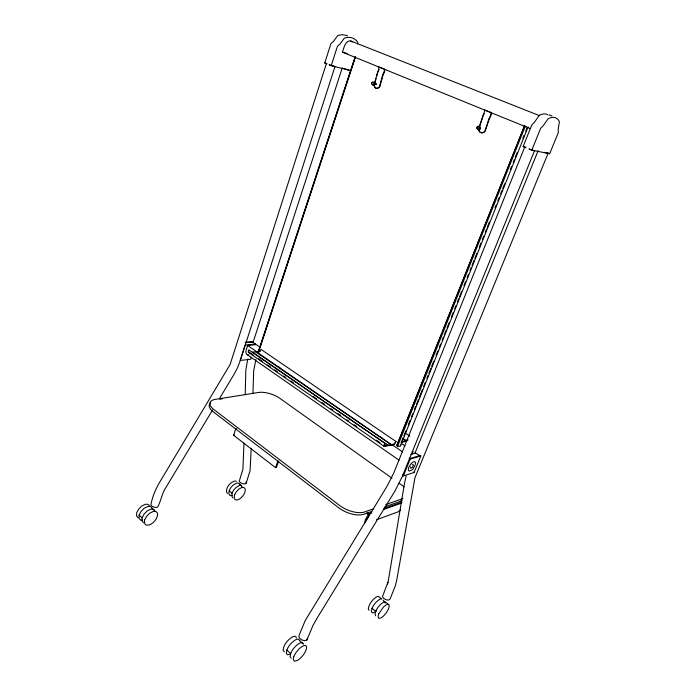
<?xml version="1.0" encoding="UTF-8"?>
<svg xmlns="http://www.w3.org/2000/svg" width="696" height="696" viewBox="0 0 696 696"><rect width="100%" height="100%" fill="white"/><g stroke="black" fill="none" stroke-linecap="round" stroke-linejoin="round"><path stroke-width="1.04" d="M151.702 507.732A8.239 4.559 -47.1 0 0 147.535 506.636L144.089 508.324L141.079 511.456L139.104 515.092L139.052 518.207L140.54 520.112L142.489 520.077M154.999 511.203A8.265 4.541 -47.2 0 0 150.51 509.315L147.073 511.012L144.055 514.161L142.071 517.807L142.019 520.921L143.489 522.818M243.965 443.204L242.913 469.295L239.259 481.136L240.216 482.554L242.382 483.659L244.748 483.929L246.184 483.233L250.064 470.705L251.213 448.276M245.201 394.815L245.827 370.081L247.776 359.032M252.952 393.466L253.675 370.89L255.876 359.536M357.648 44.031L357.77 42.23A27.083 16.617 -70.1 0 0 344.259 38.193L340.005 44.074L337.456 46.24L331.218 65.685L350.714 70.635M249.142 350.105L388.02 445.344L252.326 352.072L259.077 351.715A1.07 0.626 -55.3 0 0 259.973 351.019M239.894 485.086A7.325 3.802 -50.9 0 0 236.405 483.207C232.255 484.851 228.749 489.053 228.853 493.647L229.915 495.448L232.264 495.491M241.651 485.651A7.343 3.784 -51 0 0 239.328 485.573C235.17 487.235 231.664 491.437 231.751 496.039L232.812 497.84M402.332 441.873L407.952 439.768M299.541 640.816A9.37 3.628 -50.9 0 0 295.661 639.763C291.015 642.686 286.7 647.454 286.274 653.135L287.378 654.771L290.084 654.153M303.378 644.252A9.396 3.602 -51 0 0 299.515 643.226C294.869 646.175 290.563 650.951 290.101 656.641L291.198 658.268M384.975 443.639L384.488 444.97A1.201 0.531 -55.8 0 0 384.723 445.823L393.875 444.126A1.183 0.522 -56 0 0 394.78 443.291L395.989 441.516L394.815 443.456A1.853 0.809 -56 0 1 393.405 444.761L384.462 446.406A1.879 0.835 -55.8 0 1 384.088 445.075L384.653 443.717M371.594 83.616L372.169 82.258A1.47 1.131 -67.3 0 1 373.9 82.563A1.47 1.131 -67.3 0 1 373.021 84.642A1.47 1.131 -67.3 0 1 371.594 83.616L371.803 82.789M410.623 466.755L410.762 468.373L412.537 467.19L413.494 464.85L412.319 464.571M476.821 128.012L477.473 126.568A1.592 1.322 -62.3 0 1 479.492 126.95A1.592 1.322 -62.3 0 1 478.491 129.178A1.592 1.322 -62.3 0 1 476.821 128.012L477.065 127.124M415.242 464.528L415.599 462.805L414.746 461.561L412.815 462.144L410.544 464.345L408.804 467.312L408.274 469.904L409.152 471.122L412.006 469.965L413.702 468.321M369.028 610.322L368.323 608.704C369.045 603.797 372.464 599.473 376.579 596.855A8.204 2.975 -53.2 0 1 378.659 596.524L381.695 598.978A8.221 2.958 -53.2 0 0 379.625 599.326C375.509 601.97 372.09 606.286 371.351 611.21L372.047 612.819L374.144 612.419A8.221 2.949 -53.2 0 0 376.205 611.044M388.438 604.433L385.366 601.944A8.248 2.932 -53.3 0 0 383.296 602.301C379.19 604.972 375.77 609.296 375.014 614.22L375.692 615.83M406.186 476.029L404.62 482.615L388.542 579.403L387.428 584.109L387.924 582.265L382.443 596.698L383.844 598.551L386.384 599.874L388.855 600.022L390.099 598.952L395.398 585.649L396.703 580.273L414.947 477.769L548.117 153.285L544.194 152.294M375.04 82.546L376.075 78.57M376.588 76.577L377.615 72.602M374.457 83.389L377.902 71.357A5.925 3.48 -69.5 0 0 378.972 67.442L378.902 66.938L384.601 69.226L384.453 69.678A5.951 3.463 -69.3 0 1 382.844 74.472L379.468 86.565A3.802 2.941 -67.1 0 1 376.127 88.183A3.802 2.941 -67.1 0 1 374.152 85.321M479.666 126.585L483.076 115.771A7.047 3.471 -66.8 0 0 484.155 113.726M479.065 127.411L483.363 114.657A6.403 3.158 -66.8 0 0 484.72 110.516L484.694 109.985L491.298 112.639L491.106 113.117A6.429 3.132 -66.7 0 1 489.175 118.216L484.903 131.022A4.115 3.428 -62 0 1 481.014 132.649A4.115 3.428 -62 0 1 478.709 129.482M212.645 409.909L166.144 487.096C161.872 493.125 161.089 500.859 157.679 507.132L155.26 507.428L152.572 506.627L150.867 505.113C152.154 497.405 155.269 489.958 159.123 483.163L230.089 364.53L326.433 63.467L326.859 63.858L324.762 62.971L330.922 43.604L333.471 41.447L337.717 35.6A26.953 16.687 -70.3 0 1 345.286 35.226L347.548 35.705M259.904 347.052L256.319 344.607L247.663 345.494L246.245 349.879A6.247 3.689 -55.1 0 0 248.803 354.916M530.387 128.664L342.449 52.174L344.224 46.684A7.282 4.446 -70.8 0 1 352.246 41.995M252.979 342.658L342.319 67.686M251.352 357.205L250.69 359.232L240.163 360.485L245.131 345.068L255.658 343.998M258.642 351.219L355.256 56.898M258.886 350.079A2.749 1 18 0 0 258.581 350.88L355.143 56.837M278.722 460.935L276.451 467.381L275.52 467.616L233.604 435.27L235.683 428.954L236.631 428.762M275.52 467.616L277.791 461.17M547.978 114.953A31.12 13.781 -65.5 0 0 539.296 115.327L534.519 122.148L531.875 124.767L523.148 146.534L525.958 147.717L524.758 146.969L393.91 472.662L387.228 485.956L305.187 620.641L298.915 635.726L299.263 637.858L301.455 639.824L304.474 640.685L306.875 640.042L307.536 638.197M306.875 640.042L313 625.417L316.784 618.674L394.98 490.976L402.21 476.682L534.528 150.71L528.96 148.979L531.788 150.171L549.649 153.703L558.357 132.579L558.192 129.352L559.401 121.765A31.303 13.624 -65.3 0 0 548.083 118.799L543.289 125.671L540.644 128.308L531.788 150.171M400.287 444.988A3.071 1.244 22.2 0 1 399.991 446.275A3.071 1.244 22.2 0 1 397.172 445.832L396.772 445.562L524.532 125.837L517.702 142.976M441.751 333.541L396.772 445.562M442.552 331.522L516.893 144.994M397.468 446.623L525.097 126.672M401.07 442.943L403.08 437.897M403.889 435.879L405.907 430.841M408.326 424.786L409.935 420.749M411.553 416.713L412.763 413.694M414.372 409.657L415.582 406.629M416.391 404.611L418.409 399.565M419.218 397.546L422.437 389.482M423.647 386.454L425.265 382.417M426.874 378.38L428.084 375.361M428.893 373.343L430.911 368.297M431.711 366.279L433.73 361.233M436.148 355.186L437.767 351.149M439.376 347.113L440.585 344.085M442.204 340.048L443.413 337.029M444.213 335.011L446.232 329.965M447.041 327.947L449.059 322.9M451.478 316.854L453.087 312.817M454.705 308.78L455.915 305.753M457.524 301.716L458.734 298.697M459.543 296.679L461.561 291.633M463.98 285.577L465.589 281.541M467.199 277.513L468.417 274.485M470.026 270.448L471.236 267.421M472.045 265.402L474.054 260.365M474.863 258.346L476.882 253.3M479.3 247.245L480.91 243.209M482.528 239.18L483.737 236.153M485.347 232.116L486.556 229.088M487.365 227.07L489.384 222.033M495.03 207.904L496.239 204.876M497.849 200.848L499.058 197.821M500.676 193.784L501.886 190.756M502.695 188.738L504.704 183.701M510.351 169.572L511.56 166.544M513.178 162.516L514.388 159.488M515.188 157.47L517.206 152.424M522.853 138.304L524.062 135.276M525.68 131.239L526.889 128.212M400.583 445.649L528.081 126.924M411.971 454.236L413.12 451.417M403.349 475.916L410.17 459.134L420.828 455.984L414.042 472.532L403.349 475.916L402.645 475.42A4.115 1.775 22.8 0 0 402.384 474.881M365.374 522.009L369.48 514.483M414.825 453.496L538.165 150.641M248.95 349.879L248.368 351.245A1.688 1 -55 0 0 248.959 352.611M413.772 467.599L415.06 465.389M219.37 398.747L233.934 374.57L237.501 367.801L240.155 360.928L335.011 66.477L329.104 64.798L331.218 65.685M400.687 509.576L398.364 511.751L376.553 519.747M376.031 84.52L376.632 84.12L376.101 84.364L376.536 84.399L374.204 82.92A1.079 0.835 -67.3 0 1 374.526 83.216M402.305 442.386L407.847 440.281M383.592 509.472L401.723 503.025M371.777 512.865L368.75 513.935L365.426 519.538L364.834 522.713M383.87 508.576L402.018 502.147L400.391 500.963M371.847 511.412L363.808 514.248A18.531 8.857 22.1 0 1 338.839 507.871L213.263 411.806A16.765 7.212 17.2 0 1 210.792 402.914M384.923 506.801L402.027 500.781M373.769 508.759L364.721 511.925A18.548 8.822 22 0 1 339.735 505.531L213.959 409.613A16.782 7.178 17.2 0 1 215.273 399.4L258.529 392.457A15.886 6.499 18.4 0 1 279.801 398.295L392.005 478.195M385.836 504.548L402.932 498.571M409.187 458.116A4.15 1.714 22.7 0 1 409.457 458.638L420.123 455.506L420.828 455.984M410.849 454.366L415.669 452.974M233.604 435.27L234.552 435.07M220.058 399.208L222.172 398.869M256.641 352.498L258.642 352.28M258.903 351.106L355.439 57.124M245.192 342.223L253.17 341.866A3.567 1.27 17.9 0 0 254.066 343.015L255.519 344.007M245.74 342.597L253.17 341.866M523.148 146.534L524.984 146.899M324.762 62.971L326.772 63.493M342.449 52.174L347.208 53.505M349.244 70.322L343.746 68.391M526.098 126.454L524.192 125.759M549.214 114.866L551.937 115.936M350.784 40.986L539.635 115.701M547.804 152.929L549.649 153.703M405.368 433.164L409.866 436.183M403.236 438.706L405.933 440.533L402.827 438.863M415.547 453.009L417.426 454.288A4.063 1.636 22.9 0 0 420.123 455.506M401.47 443.483L405.055 445.927M395.989 441.516L261.07 349.435L260.034 351.193A1.67 0.974 -55.3 0 1 259.625 351.724M247.663 345.494L257.503 352.254M278.087 366.392L279.879 367.618M380.103 436.47L381.895 437.697M391.744 444.466L402.479 451.843M409.457 458.638L410.17 459.134M249.76 352.576L253.327 355.038M258.677 358.745L262.253 361.215M267.603 364.913L270.274 366.766M274.737 369.854L277.417 371.699M283.663 376.023L285.447 377.258M290.798 380.956L293.468 382.809M313.096 396.381L316.663 398.851M322.022 402.549L324.693 404.402M330.939 408.726L332.723 409.953M338.073 413.659L340.753 415.512M347 419.827L348.783 421.063M354.134 424.76L356.813 426.613M376.44 440.185L380.007 442.656M248.489 352.428L384.061 446.284M247.28 354.69L399.034 460.134M413.346 472.045L414.042 472.532M399.069 483.224L401.723 485.112A17.583 7.847 22.9 0 1 404.063 486.983M367.088 512.682L368.75 513.935L368.428 514.762L366.757 513.509M239.833 484.181L242.312 487.043M383.07 600.091L385.514 603.032M229.097 490.776L232.003 493.168M371.986 608.278L375.657 611.297M151.554 507.645L154.503 510.76M299.776 640.503L302.734 643.678M139.104 515.092L142.071 517.807M286.735 649.968L290.58 653.483M138.086 517.859L136.599 515.953L136.642 512.848L138.617 509.211L141.619 506.088L145.055 504.417A8.221 4.567 -47.1 0 1 149.57 506.331M284.22 651.865L283.098 650.221C283.507 644.557 287.822 639.789 292.468 636.901A9.344 3.654 -50.8 0 1 296.365 637.971M227.514 493.464L226.444 491.663C226.33 487.07 229.837 482.876 233.986 481.249A7.308 3.811 -50.8 0 1 236.327 481.336M246.036 481.91L246.184 483.233M491.463 113.056A7.073 3.445 -66.7 0 1 489.445 118.39L485.182 131.161A4.106 3.419 -62 0 1 479.527 131.474M478.361 127.133A1.592 1.322 -62.2 0 1 480.266 127.298A1.592 1.322 -62.2 0 1 479.822 129.465A1.592 1.322 -62.2 0 1 477.917 129.291M374.474 85.469A3.802 2.941 -67.1 0 0 376.44 88.331A3.802 2.941 -67.1 0 0 379.79 86.722L383.157 74.655A6.542 3.811 -69.3 0 0 384.827 69.644M479.953 127.568A1.166 0.966 -62.2 0 1 479.988 128.673M479.622 129.151A1.166 0.966 -62.2 0 1 478.23 129.03M374.352 82.563A1.47 1.131 -67.3 0 1 374.909 84.112A1.47 1.131 -67.3 0 1 373.604 85.338A1.47 1.131 -67.3 0 1 372.595 84.216M378.998 69.478A6.516 3.828 -69.5 0 1 378.659 70.505M378.224 71.497A6.516 3.828 -69.5 0 1 377.693 72.41M374.657 83.703A1.079 0.835 -67.3 0 1 373.039 84.616M248.872 351.959A1.079 0.635 -55 0 1 248.785 351.193M479.144 130.604A4.106 3.419 -62 0 1 478.996 129.621M256.467 351.819L391.448 444.779L256.032 352.054L256.467 351.819M144.559 520.077L144.498 523.192L145.969 525.088L148.892 525.028A8.282 4.524 -47.3 0 0 157.235 516.571A8.282 4.524 -47.3 0 0 153.007 511.56L149.562 513.265L146.551 516.423L144.559 520.077M234.439 495.178L234.187 498.049L235.231 499.841L237.58 499.876A7.36 3.776 -51 0 0 244.827 492.307A7.36 3.776 -51 0 0 241.764 487.557L238.902 489.036L236.275 491.863L234.439 495.178M293.799 656.424L293.303 659.582L294.391 661.2L297.088 660.556A9.422 3.576 -51 0 0 305.918 650.351A9.422 3.576 -51 0 0 302.743 646.123L299.341 648.533L296.139 652.326L293.799 656.424M378.728 613.82L378.076 616.752L378.746 618.344L380.834 617.935A8.265 2.906 -53.3 0 0 388.403 608.983A8.265 2.906 -53.3 0 0 386.376 604.798L383.6 606.816L378.728 613.82"/></g></svg>
